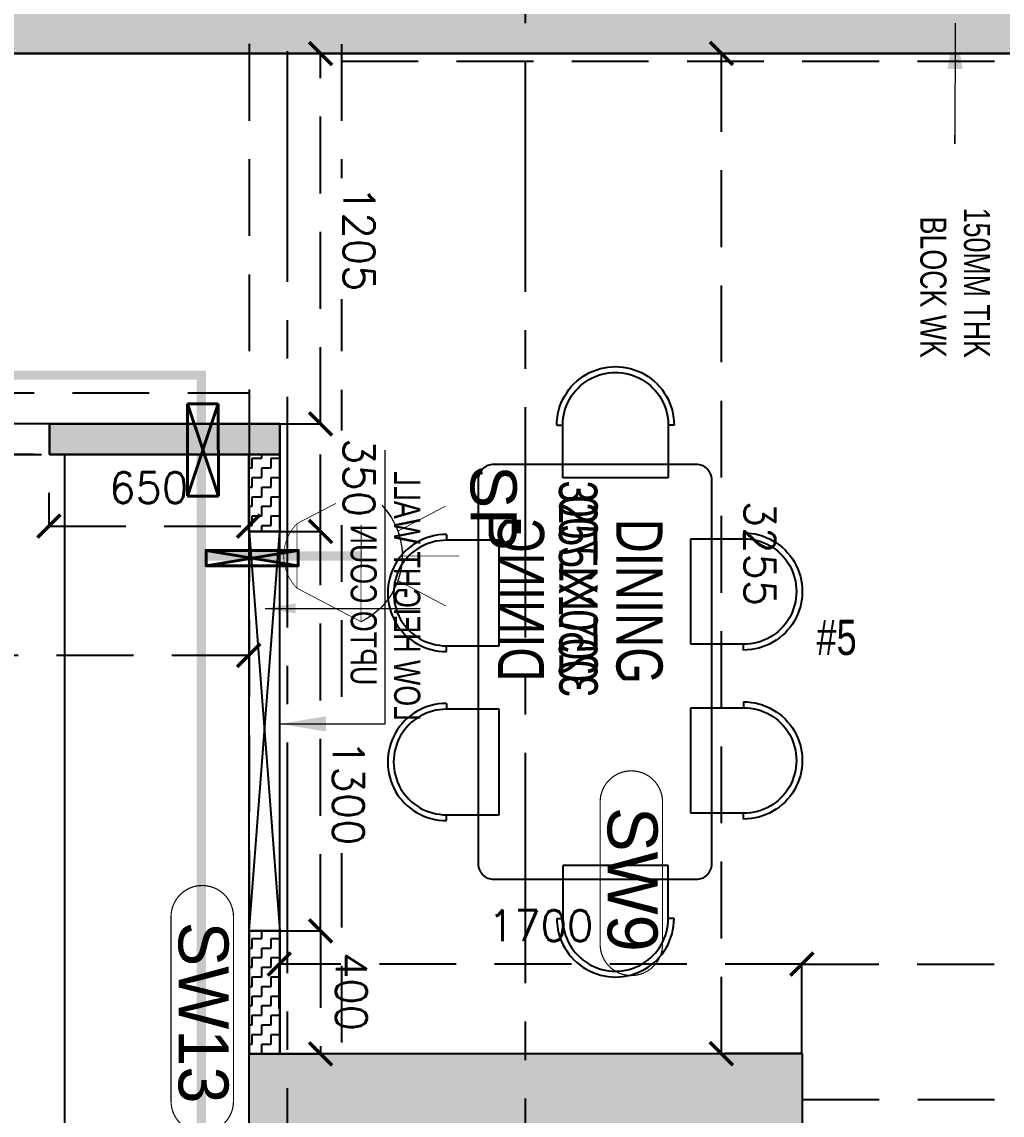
# Model space of a CAD drawing. Header units: millimetres. Extents: x -414464 to 1686, y -90036 to 108605.
# Drawn here: x -102030 to -98841, y -69575 to -66017 of the extents above; entities that cross this region are included whole.
import ezdxf

# ---------------------------------------------------------------- set-up
doc = ezdxf.new("R2010")
doc.units = ezdxf.units.MM
doc.header["$LTSCALE"] = 1000
doc.header["$MEASUREMENT"] = 0
for name, pattern in [('$1$AUDIT_D_120904163729-0', [0]), ('$36$HIDDEN', [0.375, 0.25, -0.125]), ('2BHK-A - BACK$1$AUDIT_D_120904163729-0', [0]), ('2BHK-A - BACK$1$HIDDEN', [0.375, 0.25, -0.125]), ('AUDIT_D_120904163729-0', [0]), ('T8(T9 IS SIMILAR) - DIMENSION & TEXTING$1$( Hidden )', [0.375, 0.25, -0.125]), ('T8(T9 IS SIMILAR) - DIMENSION & TEXTING$1$3BHK-D$0$HIDDEN', [0.375, 0.25, -0.125]), ('T8(T9 IS SIMILAR) - DIMENSION & TEXTING$1$AUDIT_D_120904163729-0', [0]), ('T8(T9 IS SIMILAR) - DIMENSION & TEXTING$1$CENTER2', [1.125, 0.75, -0.125, 0.125, -0.125]), ('T8(T9 IS SIMILAR) - DIMENSION & TEXTING$1$HIDDEN', [0.375, 0.25, -0.125]), ('T8(T9 IS SIMILAR)$1$$0$HIDDEN', [0.375, 0.25, -0.125]), ('T8_REFUGE COLUMNS$1$CENTER2', [1.125, 0.75, -0.125, 0.125, -0.125])]:
    doc.linetypes.add(name, pattern=pattern)
doc.layers.get('0').update_dxf_attribs({"linetype": 'AUDIT_D_120904163729-0'})
for name, color, linetype in [('$0$A-HATCH -160', 251, '$1$AUDIT_D_120904163729-0'), ('$21$A-DIMENSIONS', 2, '$36$HIDDEN'), ('2BHK-A - BACK$1$2BHK-A - FRONT$0$a-furniture', 8, 'Continuous'), ('2BHK-A - BACK$1$A-HATCH -160', 251, '2BHK-A - BACK$1$AUDIT_D_120904163729-0'), ('2BHK-A - BACK$1$a-KIT FIX', 251, 'Continuous'), ('2BHK-A - BACK$1$A-LINTEL', 5, '2BHK-A - BACK$1$HIDDEN'), ('2BHK-A - BACK$1$CUT-OUT', 49, 'Continuous'), ('a-rcc', 3, 'Continuous'), ('T8(T9 IS SIMILAR) - DIMENSION & TEXTING$1$A-DIMENSIONS', 2, 'T8(T9 IS SIMILAR) - DIMENSION & TEXTING$1$HIDDEN'), ('T8(T9 IS SIMILAR) - DIMENSION & TEXTING$1$A-FIRE FIGHTING', 7, 'T8(T9 IS SIMILAR) - DIMENSION & TEXTING$1$AUDIT_D_120904163729-0'), ('T8(T9 IS SIMILAR)$1$$6$a-beam 2', 50, 'Continuous'), ('T8(T9 IS SIMILAR)$1$S-BEAM', 20, 'T8(T9 IS SIMILAR)$1$$0$HIDDEN'), ('T8_REFUGE COLUMNS$1$A-CENTERLINE', 193, 'T8_REFUGE COLUMNS$1$CENTER2'), ('T8_REFUGE COLUMNS$1$A-RCC COLS', 3, 'Continuous'), ('T8_TYPICAL COLUMNS$1$A-RCC COLS', 3, 'Continuous')]:
    doc.layers.add(name, color=color, linetype=linetype)
for name, color, linetype, lineweight in [('2BHK-A - BACK$1$a-Text', 4, 'Continuous', 0), ('2BHK-A - BACK$1$a-TEXT -R SIZE', 4, 'Continuous', 0), ('2BHK-A - BACK$1$A-WALL- 160', 6, 'Continuous', 30), ('2BHK-A - BACK$1$R0-18-10-2014-T1-1st Podium Floor Plan$0$Text', 2, 'Continuous', 0), ('T8(T9 IS SIMILAR) - DIMENSION & TEXTING$1$a-Text', 4, 'Continuous', 0), ('T8(T9 IS SIMILAR) - DIMENSION & TEXTING$1$a-TEXT -R SIZE', 4, 'Continuous', 0), ('T8(T9 IS SIMILAR) - DIMENSION & TEXTING$1$R0-18-10-2014-T1-1st Podium Floor Plan$0$Text', 2, 'Continuous', 0), ('T8(T9 IS SIMILAR) - DIMENSION & TEXTING$1$U-IPD-WS-FIRE', 1, 'Continuous', 40), ('T8(T9 IS SIMILAR) - DIMENSION & TEXTING$1$U-IPD-WS-SP', 1, 'Continuous', 5), ('T8(T9 IS SIMILAR) - DIMENSION & TEXTING$1$U-IPD-WS-TEXT', 7, 'Continuous', 0), ('T8(T9 IS SIMILAR)$1$D&W', 8, 'Continuous', 25), ('T8_REFUGE COLUMNS$1$A-COLUMN NO size reduce', 81, 'Continuous', 25)]:
    doc.layers.add(name, color=color, linetype=linetype, lineweight=lineweight)
for name, color, linetype, lineweight, true_color in [('T8(T9 IS SIMILAR) - DIMENSION & TEXTING$1$U-IPD-SP-SLEV-100', 7, 'T8(T9 IS SIMILAR) - DIMENSION & TEXTING$1$CENTER2', 40, 0xdc3709), ('T8(T9 IS SIMILAR) - DIMENSION & TEXTING$1$U-IPD-SP-SLEV-50', 7, 'T8(T9 IS SIMILAR) - DIMENSION & TEXTING$1$3BHK-D$0$HIDDEN', 40, 0x2f0dd9), ('T8_REFUGE COLUMNS$1$COL-HATCH', 7, 'Continuous', 25, 0xa3a3a3)]:
    doc.layers.add(name, color=color, linetype=linetype, lineweight=lineweight, true_color=true_color)
doc.styles.add('2BHK-A - BACK$1$ARIAL ARROW', font='swisscl.ttf')
doc.styles.add('2BHK-A - BACK$1$Tahoma', font='tahoma.ttf')
doc.styles.add('T8(T9 IS SIMILAR) - DIMENSION & TEXTING$1$arial', font='sanss___.ttf')
doc.styles.add('T8(T9 IS SIMILAR) - DIMENSION & TEXTING$1$ARIAL ARROW', font='swisscl.ttf')
doc.styles.add('T8(T9 IS SIMILAR) - DIMENSION & TEXTING$1$Romans 1', font='romans.shx', dxfattribs={"height": 100})
doc.styles.add('T8(T9 IS SIMILAR) - DIMENSION & TEXTING$1$Tahoma', font='tahoma.ttf')
doc.styles.add('T8_REFUGE COLUMNS$1$STANDARD', font='GOTHIC.TTF')
doc.dimstyles.new('2BHK-A - BACK$1$SAMATA STD', dxfattribs={"dimtxt": 100, "dimasz": 50, "dimexe": 50, "dimexo": 50, "dimgap": 10, "dimtad": 0, "dimdec": 0, "dimrnd": 5, "dimzin": 0, "dimdsep": 46, "dimtxsty": '2BHK-A - BACK$1$Tahoma', "dimblk": '2BHK-A - BACK$1$_Origin2', "dimcen": -50, "dimdle": 50, "dimclrd": 7, "dimclre": 7, "dimclrt": 7, "dimadec": 0, "dimazin": 0, "dimtfac": 1, "dimtdec": 0, "dimtmove": 1, "dimatfit": 3, "dimfxl": 150, "dimtfill": 1, "dimtolj": 1, "dimtzin": 0, "dimlwd": -1, "dimlwe": -1, "dimarcsym": 0})
doc.dimstyles.new('T8(T9 IS SIMILAR) - DIMENSION & TEXTING$1$ALPINE S', dxfattribs={"dimscale": 0, "dimtxt": 100, "dimasz": 75, "dimexe": 0, "dimexo": 0, "dimgap": 75, "dimtad": 1, "dimdec": 0, "dimzin": 0, "dimdsep": 46, "dimtxsty": 'T8(T9 IS SIMILAR) - DIMENSION & TEXTING$1$Romans 1', "dimblk": 'T8(T9 IS SIMILAR) - DIMENSION & TEXTING$1$_ArchTick', "dimcen": 0.09, "dimclrd": 256, "dimclre": 256, "dimclrt": 7, "dimadec": 0, "dimazin": 0, "dimtfac": 1, "dimtdec": 0, "dimtofl": 0, "dimtmove": 1, "dimatfit": 0, "dimldrblk": 'T8(T9 IS SIMILAR) - DIMENSION & TEXTING$1$_Open90', "dimfxl": 1, "dimtolj": 1, "dimtzin": 0, "dimarcsym": 0})
doc.dimstyles.new('T8(T9 IS SIMILAR) - DIMENSION & TEXTING$1$SAMATA STD', dxfattribs={"dimtxt": 100, "dimasz": 50, "dimexe": 50, "dimexo": 50, "dimgap": 10, "dimtad": 0, "dimdec": 0, "dimrnd": 5, "dimzin": 0, "dimdsep": 46, "dimtxsty": 'T8(T9 IS SIMILAR) - DIMENSION & TEXTING$1$Tahoma', "dimblk": 'T8(T9 IS SIMILAR) - DIMENSION & TEXTING$1$_Origin2', "dimcen": -50, "dimdle": 50, "dimclrd": 7, "dimclre": 7, "dimclrt": 7, "dimadec": 0, "dimazin": 0, "dimtfac": 1, "dimtdec": 0, "dimtmove": 1, "dimatfit": 3, "dimfxl": 150, "dimtfill": 1, "dimtolj": 1, "dimtzin": 0, "dimlwd": -1, "dimlwe": -1, "dimarcsym": 0})
pattern_1 = [(9e-15, (7e-09, 0), (31.25, 31.25), [31.25, -31.25]), (90, (31.25, 0), (-31.25, 31.25), [31.25, -31.25])]

# ---------------------------------------------------------------- blocks, each defined once
blk = doc.blocks.new('T8_REFUGE COLUMNS')
at = {"layer": 'T8_REFUGE COLUMNS$1$COL-HATCH', "linetype": 'ByBlock'}
h = blk.add_hatch(color=256, dxfattribs=at)
h.dxf.hatch_style = 1
h.paths.add_polyline_path([(1209602.1, -5706299.9), (1209852.1, -5706299.9), (1209852.1, -5708099.9), (1209602.1, -5708099.9)])
at = {"layer": 'T8_REFUGE COLUMNS$1$A-CENTERLINE'}
for p, q in [((1217248.2, -5707199.9), (1182156.9, -5707199.9)), ((1217215, -5707974.9), (1182156.9, -5707974.9))]:
    blk.add_line(p, q, dxfattribs=at)
at = {"layer": 'T8_REFUGE COLUMNS$1$A-COLUMN NO size reduce', "linetype": 'ByBlock', "const_width": 3.9}
for points in [[(1208783.5, -5706957.6, -1), (1208783.5, -5706754.5), (1209246.6, -5706754.5, -1), (1209246.6, -5706957.6)], [(1209156.7, -5708353.6, -1), (1209156.7, -5708150.4), (1209756.9, -5708150.4, -1), (1209756.9, -5708353.6)]]:
    blk.add_lwpolyline(points, format="xyb", close=True, dxfattribs=at)
at = {"layer": 'T8_REFUGE COLUMNS$1$A-RCC COLS', "linetype": 'ByBlock'}
blk.add_lwpolyline([(1209602.1, -5706299.9), (1209852.1, -5706299.9), (1209852.1, -5708099.9), (1209602.1, -5708099.9)], close=True, dxfattribs=at)
at = {"layer": 'T8_REFUGE COLUMNS$1$A-COLUMN NO size reduce', "linetype": 'ByBlock', "char_height": 162.5, "attachment_point": 1, "style": 'T8_REFUGE COLUMNS$1$STANDARD'}
for s, insert in [('SW9', (1208799.8, -5706770.7)), ('SW13', (1209172.9, -5708166.6))]:
    blk.add_mtext_dynamic_manual_height_columns(s, width=444.685, gutter_width=500, heights=[0], dxfattribs=dict(at, insert=insert))
blk = doc.blocks.new('T8_TYPICAL COLUMNS')
at = {"layer": 'T8_TYPICAL COLUMNS$1$A-RCC COLS', "linetype": 'ByBlock'}
blk.add_blockref('T8_REFUGE COLUMNS', (0, 0), dxfattribs=at)
blk = doc.blocks.new('2BHK-A - BACK$1$_Origin2')
at = {"color": 0, "linetype": 'ByBlock', "lineweight": -2}
blk.add_line((-0.5, 0), (-1, 0), dxfattribs=at)
for radius in [0.5, 0.25]:
    blk.add_circle((0, 0), radius, dxfattribs=at)
blk = doc.blocks.new('2BHK-A - BACK$1$2BHK-A - FRONT$0$A$C50024E40')
at = {"color": 0, "linetype": 'ByBlock'}
for p, q in [((0, 0), (0, -225)), ((450, 0), (0, 0)), ((450, -225), (450, 0)), ((-25, -225), (0, -225)), ((475, -225), (450, -225))]:
    blk.add_line(p, q, dxfattribs=at)
for major_axis in [(-176.8, 176.8), (-159.1, 159.1)]:
    blk.add_ellipse((225, -225), major_axis=major_axis, ratio=1, start_param=0.785398, end_param=3.926991, dxfattribs=at)
blk = doc.blocks.new('T8(T9 IS SIMILAR) - DIMENSION & TEXTING$1$_ArchTick')
at = {"color": 0, "linetype": 'ByBlock', "const_width": 0.15}
blk.add_lwpolyline([(-0.5, -0.5), (0.5, 0.5)], dxfattribs=at)
blk = doc.blocks.new('*D1522')
at = {"layer": 'T8(T9 IS SIMILAR) - DIMENSION & TEXTING$1$A-DIMENSIONS', "linetype": 'T8(T9 IS SIMILAR) - DIMENSION & TEXTING$1$HIDDEN', "lineweight": -2, "transparency": 16777216}
for p, q in [((1207777.6, -5708101.3), (1207885.3, -5708101.3)), ((1207777.6, -5708751), (1207885.3, -5708751))]:
    blk.add_line(p, q, dxfattribs=at)
at = {"layer": 'T8(T9 IS SIMILAR) - DIMENSION & TEXTING$1$A-DIMENSIONS', "lineweight": -2, "transparency": 16777216}
blk.add_line((1207885.3, -5708751), (1207885.3, -5708101.3), dxfattribs=at)
at = {"layer": 'T8(T9 IS SIMILAR) - DIMENSION & TEXTING$1$A-DIMENSIONS', "linetype": 'ByBlock', "lineweight": -2, "transparency": 16777216, "xscale": 75, "yscale": 75, "zscale": 75}
for p, rotation in [((1207885.3, -5708101.3), 90), ((1207885.3, -5708751), 270)]:
    blk.add_blockref('T8(T9 IS SIMILAR) - DIMENSION & TEXTING$1$_ArchTick', p, dxfattribs=dict(at, rotation=rotation))
at = {"layer": 'T8(T9 IS SIMILAR) - DIMENSION & TEXTING$1$A-DIMENSIONS', "color": 7, "linetype": 'ByBlock', "transparency": 16777216, "insert": (1207760.3, -5708426.1), "char_height": 100, "attachment_point": 5, "rotation": 90, "style": 'T8(T9 IS SIMILAR) - DIMENSION & TEXTING$1$Romans 1'}
blk.add_mtext('\\A1;650', dxfattribs=at)
blk = doc.blocks.new('T8(T9 IS SIMILAR) - DIMENSION & TEXTING$1$_Open90')
at = {"color": 0, "linetype": 'ByBlock', "lineweight": -2}
for p, q in [((-0.5, 0.5), (0, 0)), ((0, 0), (-1, 0)), ((0, 0), (-0.5, -0.5))]:
    blk.add_line(p, q, dxfattribs=at)
blk = doc.blocks.new('*D1525')
at = {"layer": 'T8(T9 IS SIMILAR) - DIMENSION & TEXTING$1$A-DIMENSIONS', "linetype": 'T8(T9 IS SIMILAR) - DIMENSION & TEXTING$1$HIDDEN', "lineweight": -2, "transparency": 16777216}
for p, q in [((1208241.2, -5708100.9), (1208306.1, -5708100.9)), ((1208241.2, -5710550.9), (1208306.1, -5710550.9))]:
    blk.add_line(p, q, dxfattribs=at)
at = {"layer": 'T8(T9 IS SIMILAR) - DIMENSION & TEXTING$1$A-DIMENSIONS', "lineweight": -2, "transparency": 16777216}
blk.add_line((1208306.1, -5708100.9), (1208306.1, -5710550.9), dxfattribs=at)
at = {"layer": 'T8(T9 IS SIMILAR) - DIMENSION & TEXTING$1$A-DIMENSIONS', "linetype": 'ByBlock', "lineweight": -2, "transparency": 16777216, "xscale": 75, "yscale": 75, "zscale": 75}
for p, rotation in [((1208306.1, -5708100.9), 90), ((1208306.1, -5710550.9), 270)]:
    blk.add_blockref('T8(T9 IS SIMILAR) - DIMENSION & TEXTING$1$_ArchTick', p, dxfattribs=dict(at, rotation=rotation))
at = {"layer": 'T8(T9 IS SIMILAR) - DIMENSION & TEXTING$1$A-DIMENSIONS', "color": 7, "linetype": 'ByBlock', "transparency": 16777216, "insert": (1208181.1, -5709325.9), "char_height": 100, "attachment_point": 5, "rotation": 90, "style": 'T8(T9 IS SIMILAR) - DIMENSION & TEXTING$1$Romans 1'}
blk.add_mtext('\\A1;2450', dxfattribs=at)
blk = doc.blocks.new('*D1498')
at = {"layer": 'T8(T9 IS SIMILAR) - DIMENSION & TEXTING$1$A-DIMENSIONS', "linetype": 'T8(T9 IS SIMILAR) - DIMENSION & TEXTING$1$HIDDEN', "lineweight": -2, "transparency": 16777216}
for p, q in [((1209504.8, -5702325.8), (1209310.8, -5702325.8)), ((1209602.3, -5706300.9), (1209310.8, -5706300.9))]:
    blk.add_line(p, q, dxfattribs=at)
at = {"layer": 'T8(T9 IS SIMILAR) - DIMENSION & TEXTING$1$A-DIMENSIONS', "lineweight": -2, "transparency": 16777216}
blk.add_line((1209310.8, -5706300.9), (1209310.8, -5702325.8), dxfattribs=at)
at = {"layer": 'T8(T9 IS SIMILAR) - DIMENSION & TEXTING$1$A-DIMENSIONS', "linetype": 'ByBlock', "lineweight": -2, "transparency": 16777216, "xscale": 75, "yscale": 75, "zscale": 75}
for p, rotation in [((1209310.8, -5702325.8), 90), ((1209310.8, -5706300.9), 270)]:
    blk.add_blockref('T8(T9 IS SIMILAR) - DIMENSION & TEXTING$1$_ArchTick', p, dxfattribs=dict(at, rotation=rotation))
at = {"layer": 'T8(T9 IS SIMILAR) - DIMENSION & TEXTING$1$A-DIMENSIONS', "color": 7, "linetype": 'ByBlock', "transparency": 16777216, "insert": (1209185.8, -5704313.4), "char_height": 100, "attachment_point": 5, "rotation": 90, "style": 'T8(T9 IS SIMILAR) - DIMENSION & TEXTING$1$Romans 1'}
blk.add_mtext('\\A1;3975', dxfattribs=at)
blk = doc.blocks.new('*D1499')
at = {"layer": 'T8(T9 IS SIMILAR) - DIMENSION & TEXTING$1$A-DIMENSIONS', "linetype": 'T8(T9 IS SIMILAR) - DIMENSION & TEXTING$1$HIDDEN', "lineweight": -2, "transparency": 16777216}
for p, q in [((1209456.5, -5706300.9), (1209310.8, -5706300.9)), ((1209456.5, -5708001.3), (1209310.8, -5708001.3))]:
    blk.add_line(p, q, dxfattribs=at)
at = {"layer": 'T8(T9 IS SIMILAR) - DIMENSION & TEXTING$1$A-DIMENSIONS', "lineweight": -2, "transparency": 16777216}
blk.add_line((1209310.8, -5706300.9), (1209310.8, -5708001.3), dxfattribs=at)
at = {"layer": 'T8(T9 IS SIMILAR) - DIMENSION & TEXTING$1$A-DIMENSIONS', "linetype": 'ByBlock', "lineweight": -2, "transparency": 16777216, "xscale": 75, "yscale": 75, "zscale": 75}
for p, rotation in [((1209310.8, -5706300.9), 90), ((1209310.8, -5708001.3), 270)]:
    blk.add_blockref('T8(T9 IS SIMILAR) - DIMENSION & TEXTING$1$_ArchTick', p, dxfattribs=dict(at, rotation=rotation))
at = {"layer": 'T8(T9 IS SIMILAR) - DIMENSION & TEXTING$1$A-DIMENSIONS', "color": 7, "linetype": 'ByBlock', "transparency": 16777216, "insert": (1209185.8, -5707151.1), "char_height": 100, "attachment_point": 5, "rotation": 90, "style": 'T8(T9 IS SIMILAR) - DIMENSION & TEXTING$1$Romans 1'}
blk.add_mtext('\\A1;1700', dxfattribs=at)
blk = doc.blocks.new('*D1500')
at = {"layer": 'T8(T9 IS SIMILAR) - DIMENSION & TEXTING$1$A-DIMENSIONS', "linetype": 'T8(T9 IS SIMILAR) - DIMENSION & TEXTING$1$HIDDEN', "lineweight": -2, "transparency": 16777216}
for p, q in [((1206347.3, -5706300.9), (1206347.3, -5706563.1)), ((1209602.3, -5706300.9), (1209602.3, -5706563.1))]:
    blk.add_line(p, q, dxfattribs=at)
at = {"layer": 'T8(T9 IS SIMILAR) - DIMENSION & TEXTING$1$A-DIMENSIONS', "lineweight": -2, "transparency": 16777216}
blk.add_line((1209602.3, -5706563.1), (1206347.3, -5706563.1), dxfattribs=at)
at = {"layer": 'T8(T9 IS SIMILAR) - DIMENSION & TEXTING$1$A-DIMENSIONS', "linetype": 'ByBlock', "lineweight": -2, "transparency": 16777216, "xscale": 75, "yscale": 75, "zscale": 75, "rotation": 180}
blk.add_blockref('T8(T9 IS SIMILAR) - DIMENSION & TEXTING$1$_ArchTick', (1206347.3, -5706563.1), dxfattribs=at)
at = {"layer": 'T8(T9 IS SIMILAR) - DIMENSION & TEXTING$1$A-DIMENSIONS', "linetype": 'ByBlock', "lineweight": -2, "transparency": 16777216, "xscale": 75, "yscale": 75, "zscale": 75}
blk.add_blockref('T8(T9 IS SIMILAR) - DIMENSION & TEXTING$1$_ArchTick', (1209602.3, -5706563.1), dxfattribs=at)
at = {"layer": 'T8(T9 IS SIMILAR) - DIMENSION & TEXTING$1$A-DIMENSIONS', "color": 7, "linetype": 'ByBlock', "transparency": 16777216, "insert": (1207974.8, -5706438.1), "char_height": 100, "attachment_point": 5, "style": 'T8(T9 IS SIMILAR) - DIMENSION & TEXTING$1$Romans 1'}
blk.add_mtext('\\A1;3255', dxfattribs=at)
blk = doc.blocks.new('T8(T9 IS SIMILAR) - DIMENSION & TEXTING$1$SIDE SPRINKLER')
at = {"layer": 'T8(T9 IS SIMILAR) - DIMENSION & TEXTING$1$U-IPD-WS-SP', "const_width": 3, "elevation": 0}
for points in [[(-6847.2, -87791.6), (-7102.7, -87925.5)], [(-6700.4, -87955.9), (-6510.2, -87854.9)], [(-6683.5, -88053.8), (-6456.1, -88053.8)], [(-6847.2, -88315.9), (-7102.7, -88183.1)], [(-6700.2, -88152.7), (-6509.9, -88253.3)]]:
    blk.add_lwpolyline(points, dxfattribs=at)
for points in [[(-6847.2, -87791.6, 0.000405), (-6846.7, -88316.2, 0.623274), (-6846.7, -87792.3, 0.617961)], [(-7102.7, -87925.2, 0.001274), (-7102.7, -88183.1, -0.409371), (-7102.7, -87925.2, -0.617961)]]:
    blk.add_lwpolyline(points, format="xyb", dxfattribs=at)
at = {"layer": 'T8(T9 IS SIMILAR) - DIMENSION & TEXTING$1$U-IPD-WS-SP'}
for centre, start, end in [((-6975.2, -88053.8), 296.0387, 63.9613), ((-6975.2, -88053.8), 0, 63.9613), ((-6975.2, -88054.2), 296.1316, 0.0929)]:
    blk.add_arc(centre, 291.8, start, end, dxfattribs=at)
blk = doc.blocks.new('T8(T9 IS SIMILAR) - DIMENSION & TEXTING$1$A$C7A147FD6')
at = {"layer": 'T8(T9 IS SIMILAR) - DIMENSION & TEXTING$1$U-IPD-SP-SLEV-100', "ltscale": 0.5, "elevation": -1.3}
blk.add_lwpolyline([(35.3, 7074.2), (335.3, 7074.3), (335.3, 7174.3), (35.3, 7174.2), (35.3, 7074.2), (335.3, 7174.3), (335.3, 7074.3), (35.3, 7174.2)], dxfattribs=at)
at = {"layer": 'T8(T9 IS SIMILAR) - DIMENSION & TEXTING$1$U-IPD-SP-SLEV-50', "linetype": 'ByBlock', "elevation": -0.2}
blk.add_lwpolyline([(512.4, 7434.2), (512.4, 7134.2), (562.4, 7134.2), (562.4, 7434.2), (512.4, 7434.2), (562.4, 7134.2), (562.4, 7434.2), (512.4, 7134.2)], dxfattribs=at)
at = {"layer": 'T8(T9 IS SIMILAR) - DIMENSION & TEXTING$1$U-IPD-WS-FIRE', "color": 9, "linetype": 'T8(T9 IS SIMILAR) - DIMENSION & TEXTING$1$( Hidden )', "ltscale": 2, "true_color": 0xafd9aa, "const_width": 30}
for points, elevation in [([(5416.1, 12094.5), (5678.3, 12094.5), (5678.2, 10254.7), (4030.8, 10254.8), (3869.2, 10254.8), (3869.1, 8762.1), (3869.1, 7119), (-58.2, 7119.2), (-58.4, 4440), (-2302, 4440)], -1.3), ([(530.4, 7638.9), (530.4, 7119.1)], -0.1)]:
    blk.add_lwpolyline(points, dxfattribs=dict(at, elevation=elevation))
at = {"layer": 'T8(T9 IS SIMILAR) - DIMENSION & TEXTING$1$U-IPD-WS-FIRE', "xscale": -0.8162240268536692, "yscale": 0.8162240268536692, "zscale": 0.8162240268536692, "rotation": 269.9973893578731}
blk.add_blockref('T8(T9 IS SIMILAR) - DIMENSION & TEXTING$1$SIDE SPRINKLER', (72402.4, 13224.3, -0.1), dxfattribs=at)
at = {"layer": 'T8(T9 IS SIMILAR) - DIMENSION & TEXTING$1$U-IPD-WS-TEXT', "insert": (514.5, 8144.9, -1.3), "char_height": 150, "attachment_point": 3, "rotation": 359.9975, "style": 'T8(T9 IS SIMILAR) - DIMENSION & TEXTING$1$arial'}
blk.add_mtext_dynamic_manual_height_columns('SP', width=0.382, gutter_width=0.75, heights=[0], dxfattribs=at)
blk = doc.blocks.new('T8(T9 IS SIMILAR) - DIMENSION & TEXTING$1$_Origin2')
at = {"color": 0, "linetype": 'ByBlock', "lineweight": -2}
blk.add_line((-0.5, 0), (-1, 0), dxfattribs=at)
for radius in [0.5, 0.25]:
    blk.add_circle((0, 0), radius, dxfattribs=at)
blk = doc.blocks.new('*D1345')
at = {"layer": 'T8(T9 IS SIMILAR) - DIMENSION & TEXTING$1$A-DIMENSIONS', "linetype": 'T8(T9 IS SIMILAR) - DIMENSION & TEXTING$1$HIDDEN', "lineweight": -2, "transparency": 16777216}
for p, q in [((1209202.9, -5707999.9), (1209202.9, -5707867.1)), ((1209602.9, -5707999.9), (1209602.9, -5707867.1))]:
    blk.add_line(p, q, dxfattribs=at)
at = {"layer": 'T8(T9 IS SIMILAR) - DIMENSION & TEXTING$1$A-DIMENSIONS', "lineweight": -2, "transparency": 16777216}
blk.add_line((1209202.9, -5707867.1), (1209602.9, -5707867.1), dxfattribs=at)
at = {"layer": 'T8(T9 IS SIMILAR) - DIMENSION & TEXTING$1$A-DIMENSIONS', "linetype": 'ByBlock', "lineweight": -2, "transparency": 16777216, "xscale": 75, "yscale": 75, "zscale": 75, "rotation": 180}
blk.add_blockref('T8(T9 IS SIMILAR) - DIMENSION & TEXTING$1$_ArchTick', (1209202.9, -5707867.1), dxfattribs=at)
at = {"layer": 'T8(T9 IS SIMILAR) - DIMENSION & TEXTING$1$A-DIMENSIONS', "linetype": 'ByBlock', "lineweight": -2, "transparency": 16777216, "xscale": 75, "yscale": 75, "zscale": 75}
blk.add_blockref('T8(T9 IS SIMILAR) - DIMENSION & TEXTING$1$_ArchTick', (1209602.9, -5707867.1), dxfattribs=at)
at = {"layer": 'T8(T9 IS SIMILAR) - DIMENSION & TEXTING$1$A-DIMENSIONS', "color": 7, "linetype": 'ByBlock', "transparency": 16777216, "insert": (1209400.1, -5707767), "char_height": 100, "attachment_point": 5, "style": 'T8(T9 IS SIMILAR) - DIMENSION & TEXTING$1$Romans 1'}
blk.add_mtext('\\A1;400', dxfattribs=at)
blk = doc.blocks.new('*D1346')
at = {"layer": 'T8(T9 IS SIMILAR) - DIMENSION & TEXTING$1$A-DIMENSIONS', "linetype": 'T8(T9 IS SIMILAR) - DIMENSION & TEXTING$1$HIDDEN', "lineweight": -2, "transparency": 16777216}
for p, q in [((1207902.9, -5708000.1), (1207902.9, -5707867.1)), ((1209202.9, -5708000.1), (1209202.9, -5707867.1))]:
    blk.add_line(p, q, dxfattribs=at)
at = {"layer": 'T8(T9 IS SIMILAR) - DIMENSION & TEXTING$1$A-DIMENSIONS', "lineweight": -2, "transparency": 16777216}
blk.add_line((1209202.9, -5707867.1), (1207902.9, -5707867.1), dxfattribs=at)
at = {"layer": 'T8(T9 IS SIMILAR) - DIMENSION & TEXTING$1$A-DIMENSIONS', "linetype": 'ByBlock', "lineweight": -2, "transparency": 16777216, "xscale": 75, "yscale": 75, "zscale": 75, "rotation": 180}
blk.add_blockref('T8(T9 IS SIMILAR) - DIMENSION & TEXTING$1$_ArchTick', (1207902.9, -5707867.1), dxfattribs=at)
at = {"layer": 'T8(T9 IS SIMILAR) - DIMENSION & TEXTING$1$A-DIMENSIONS', "linetype": 'ByBlock', "lineweight": -2, "transparency": 16777216, "xscale": 75, "yscale": 75, "zscale": 75}
blk.add_blockref('T8(T9 IS SIMILAR) - DIMENSION & TEXTING$1$_ArchTick', (1209202.9, -5707867.1), dxfattribs=at)
at = {"layer": 'T8(T9 IS SIMILAR) - DIMENSION & TEXTING$1$A-DIMENSIONS', "color": 7, "linetype": 'ByBlock', "transparency": 16777216, "insert": (1208753.2, -5707776.7), "char_height": 100, "attachment_point": 5, "style": 'T8(T9 IS SIMILAR) - DIMENSION & TEXTING$1$Romans 1', "bg_fill": 3, "box_fill_scale": 1.25, "bg_fill_color": 256, "bg_fill_true_color": 13158600, "bg_fill_transparency": 0}
blk.add_mtext('\\A1;1300', dxfattribs=at)
blk = doc.blocks.new('*D1347')
at = {"layer": 'T8(T9 IS SIMILAR) - DIMENSION & TEXTING$1$A-DIMENSIONS', "linetype": 'T8(T9 IS SIMILAR) - DIMENSION & TEXTING$1$HIDDEN', "lineweight": -2, "transparency": 16777216}
for p, q in [((1207552.9, -5707999.9), (1207552.9, -5707867.1)), ((1207902.9, -5707999.9), (1207902.9, -5707867.1))]:
    blk.add_line(p, q, dxfattribs=at)
at = {"layer": 'T8(T9 IS SIMILAR) - DIMENSION & TEXTING$1$A-DIMENSIONS', "lineweight": -2, "transparency": 16777216}
blk.add_line((1207902.9, -5707867.1), (1207552.9, -5707867.1), dxfattribs=at)
at = {"layer": 'T8(T9 IS SIMILAR) - DIMENSION & TEXTING$1$A-DIMENSIONS', "color": 7, "linetype": 'ByBlock', "transparency": 16777216, "insert": (1207727.9, -5707742.1), "char_height": 100, "attachment_point": 5, "style": 'T8(T9 IS SIMILAR) - DIMENSION & TEXTING$1$Romans 1', "bg_fill": 3, "box_fill_scale": 1.25, "bg_fill_color": 256, "bg_fill_true_color": 13158600, "bg_fill_transparency": 0}
blk.add_mtext('\\A1;350', dxfattribs=at)
at = {"layer": 'T8(T9 IS SIMILAR) - DIMENSION & TEXTING$1$A-DIMENSIONS', "linetype": 'ByBlock', "lineweight": -2, "transparency": 16777216, "xscale": 75, "yscale": 75, "zscale": 75, "rotation": 180}
blk.add_blockref('T8(T9 IS SIMILAR) - DIMENSION & TEXTING$1$_ArchTick', (1207552.9, -5707867.1), dxfattribs=at)
at = {"layer": 'T8(T9 IS SIMILAR) - DIMENSION & TEXTING$1$A-DIMENSIONS', "linetype": 'ByBlock', "lineweight": -2, "transparency": 16777216, "xscale": 75, "yscale": 75, "zscale": 75}
blk.add_blockref('T8(T9 IS SIMILAR) - DIMENSION & TEXTING$1$_ArchTick', (1207902.9, -5707867.1), dxfattribs=at)
blk = doc.blocks.new('*D1348')
at = {"layer": 'T8(T9 IS SIMILAR) - DIMENSION & TEXTING$1$A-DIMENSIONS', "linetype": 'T8(T9 IS SIMILAR) - DIMENSION & TEXTING$1$HIDDEN', "lineweight": -2, "transparency": 16777216}
for p, q in [((1206347.5, -5707999.9), (1206347.5, -5707867.1)), ((1207552.9, -5707999.9), (1207552.9, -5707867.1))]:
    blk.add_line(p, q, dxfattribs=at)
at = {"layer": 'T8(T9 IS SIMILAR) - DIMENSION & TEXTING$1$A-DIMENSIONS', "lineweight": -2, "transparency": 16777216}
blk.add_line((1207552.9, -5707867.1), (1206347.5, -5707867.1), dxfattribs=at)
at = {"layer": 'T8(T9 IS SIMILAR) - DIMENSION & TEXTING$1$A-DIMENSIONS', "linetype": 'ByBlock', "lineweight": -2, "transparency": 16777216, "xscale": 75, "yscale": 75, "zscale": 75, "rotation": 180}
blk.add_blockref('T8(T9 IS SIMILAR) - DIMENSION & TEXTING$1$_ArchTick', (1206347.5, -5707867.1), dxfattribs=at)
at = {"layer": 'T8(T9 IS SIMILAR) - DIMENSION & TEXTING$1$A-DIMENSIONS', "linetype": 'ByBlock', "lineweight": -2, "transparency": 16777216, "xscale": 75, "yscale": 75, "zscale": 75}
blk.add_blockref('T8(T9 IS SIMILAR) - DIMENSION & TEXTING$1$_ArchTick', (1207552.9, -5707867.1), dxfattribs=at)
at = {"layer": 'T8(T9 IS SIMILAR) - DIMENSION & TEXTING$1$A-DIMENSIONS', "color": 7, "linetype": 'ByBlock', "transparency": 16777216, "insert": (1206950.2, -5707742.1), "char_height": 100, "attachment_point": 5, "style": 'T8(T9 IS SIMILAR) - DIMENSION & TEXTING$1$Romans 1', "bg_fill": 3, "box_fill_scale": 1.25, "bg_fill_color": 256, "bg_fill_true_color": 13158600, "bg_fill_transparency": 0}
blk.add_mtext('\\A1;1205', dxfattribs=at)
blk = doc.blocks.new('2BHK-A - BACK')
at = {"layer": '2BHK-A - BACK$1$A-HATCH -160', "linetype": 'ByBlock'}
h = blk.add_hatch(dxfattribs=at)
h.set_pattern_fill('ZIGZAG', color=256, scale=250)
h.set_pattern_definition([(9e-15, (-0.22, 0.45), (31.25, 31.25), [31.25, -31.25]), (90, (31.03, 0.45), (-31.25, 31.25), [31.25, -31.25])])
h.paths.add_polyline_path([(1196642.1, -5706299.9), (1198342.2, -5706299.9), (1198342.2, -5706399.9), (1196642.1, -5706399.9)])
h.paths.add_polyline_path([(1199382.6, -5705299.9), (1199382.6, -5705199.9), (1201592.2, -5705199.9), (1201592.2, -5705299.9), (1200442.1, -5705299.9), (1200442.1, -5705399.9), (1200342.1, -5705399.9), (1200342.1, -5705299.9)])
h.paths.add_polyline_path([(1200442.1, -5706399.9), (1201341.8, -5706399.9), (1201341.8, -5706299.9), (1200442.1, -5706299.9)])
h.paths.add_polyline_path([(1202091.8, -5706299.9), (1202691.8, -5706299.9), (1202691.8, -5706399.9), (1202091.8, -5706399.9)])
h.paths.add_polyline_path([(1204892.1, -5708749.5), (1204992.1, -5708749.5), (1204992.1, -5707999.9), (1204892.1, -5707999.9)])
h.paths.add_polyline_path([(1204892.1, -5709649.5), (1204992.1, -5709649.5), (1204992.1, -5710549.5), (1204892.1, -5710549.5)])
h.paths.add_polyline_path([(1200142, -5708600.5), (1200257, -5708600.5), (1200257.1, -5708700.5), (1200042, -5708700.5), (1200042, -5708099.9), (1200142, -5708099.9)])
h.paths.add_polyline_path([(1202792.1, -5701189.9), (1203427.1, -5701189.9), (1203427.1, -5701089.9), (1202792.1, -5701089.9)])
h = blk.add_hatch(dxfattribs=at)
h.set_pattern_fill('HEX', color=256, scale=150)
h.set_pattern_definition([(9e-15, (-0.22, 0.45), (0, 32.47595264), [18.75, -37.5]), (120, (-0.22, 0.45), (-28.125, -16.23797632), [18.75, -37.5]), (60, (18.53, 0.45), (-28.125, 16.23797632), [18.75, -37.5])])
h.paths.add_polyline_path([(1206347.1, -5702324.3), (1206197.1, -5702324.3), (1206197.1, -5710748.8), (1206347.1, -5710748.8)])
h = blk.add_hatch(dxfattribs=at)
h.set_pattern_fill('ZIGZAG', color=256, scale=250)
h.set_pattern_definition(pattern_1)
h.paths.add_polyline_path([(1203342.1, -5707999.9), (1202942.1, -5707999.9), (1202942.1, -5708099.9), (1203342.1, -5708099.9)])
h = blk.add_hatch(dxfattribs=at)
h.set_pattern_fill('ZIGZAG', color=256, scale=250)
h.set_pattern_definition(pattern_1)
h.paths.add_polyline_path([(1204892.1, -5707999.9), (1204642.1, -5708000), (1204642.1, -5708100), (1204892.1, -5708100)])
at = {"layer": '2BHK-A - BACK$1$2BHK-A - FRONT$0$a-furniture'}
blk.add_lwpolyline([(1204809.9, -5707354.3), (1203559.9, -5707354.3, -0.414214), (1203509.9, -5707304.3), (1203509.9, -5706644.3, -0.414214), (1203559.9, -5706594.3), (1204809.9, -5706594.3, -0.414214), (1204859.9, -5706644.3), (1204859.9, -5707304.3, -0.414214)], format="xyb", close=True, dxfattribs=at)
at = {"layer": '2BHK-A - BACK$1$a-KIT FIX', "color": 1}
blk.add_line((1201731.8, -5708699.5), (1204892.1, -5708699.5), dxfattribs=at)
at = {"layer": '2BHK-A - BACK$1$A-LINTEL', "linetype": 'ByBlock'}
for p, q in [((1203342.1, -5707999.9), (1204642.1, -5707999.9)), ((1203342.1, -5708099.9), (1204642.1, -5708099.9))]:
    blk.add_line(p, q, dxfattribs=at)
blk.add_lwpolyline([(1203342.1, -5708099.9), (1204642.1, -5707999.8), (1204642.1, -5708099.7), (1203342.1, -5707999.9)], close=True, dxfattribs=at)
at = {"layer": '2BHK-A - BACK$1$A-WALL- 160', "linetype": 'ByBlock'}
for p, q in [((1206197.1, -5702324.3), (1206197.1, -5710748.8)), ((1206347.1, -5702324.3), (1206347.1, -5710748.8)), ((1204892.1, -5707999.9), (1204992.1, -5707999.9)), ((1204892.1, -5708749.5), (1204892.1, -5707999.9)), ((1204992.1, -5708749.5), (1204992.1, -5707999.9)), ((1204892.1, -5708749.5), (1204992.1, -5708749.5))]:
    blk.add_line(p, q, dxfattribs=at)
blk.add_lwpolyline([(1206347.1, -5702324.3), (1206347.1, -5710748.8), (1206197.1, -5710748.8), (1206197.1, -5702324.3)], dxfattribs=at)
for points in [[(1203342.1, -5707999.9), (1202942.1, -5707999.9), (1202942.1, -5708099.9), (1203342.1, -5708099.9)], [(1204892.1, -5707999.9), (1204642.1, -5708000), (1204642.1, -5708100), (1204892.1, -5708100)]]:
    blk.add_lwpolyline(points, close=True, dxfattribs=at)
at = {"layer": '2BHK-A - BACK$1$CUT-OUT', "linetype": '2BHK-A - BACK$1$HIDDEN', "ltscale": 0.5}
blk.add_lwpolyline([(1204992.1, -5709649.5), (1204892.1, -5709649.5), (1204892.1, -5708749.5), (1204992.1, -5708749.5)], close=True, dxfattribs=at)
at = {"layer": '2BHK-A - BACK$1$2BHK-A - FRONT$0$a-furniture', "zscale": 1000}
for p, xscale, yscale, rotation in [((1204068.1, -5706662.4), 0.7630874952141143, 0.7630874952141143, 180.0000066925881), ((1204618.1, -5706662.4), 0.7630874952141143, 0.7630874952141143, 180.0000066925881), ((1204815.7, -5707079.4), 0.7630874947821017, 0.7630874947821017, 89.99999330673671)]:
    blk.add_blockref('2BHK-A - BACK$1$2BHK-A - FRONT$0$A$C50024E40', p, dxfattribs=dict(at, xscale=xscale, yscale=yscale, rotation=rotation))
at = {"layer": '2BHK-A - BACK$1$2BHK-A - FRONT$0$a-furniture', "extrusion": (0, 0, -1), "xscale": 0.7630874947594001, "yscale": 0.7630874947594001, "zscale": -1000, "rotation": 89.99999330780805}
blk.add_blockref('2BHK-A - BACK$1$2BHK-A - FRONT$0$A$C50024E40', (-1203554.2, -5707079.4), dxfattribs=at)
at = {"layer": '2BHK-A - BACK$1$2BHK-A - FRONT$0$a-furniture', "extrusion": (0, 0, -1), "xscale": 0.7630874952141011, "yscale": 0.7630874952141011, "zscale": -1000}
for p in [(-1204063, -5707286.2), (-1204613, -5707286.2)]:
    blk.add_blockref('2BHK-A - BACK$1$2BHK-A - FRONT$0$A$C50024E40', p, dxfattribs=at)
at = {"layer": '2BHK-A - BACK$1$a-Text', "style": '2BHK-A - BACK$1$ARIAL ARROW'}
blk.add_text('DINING', height=150, dxfattribs=at).set_placement((1204153.5, -5707290))
at = {"layer": '2BHK-A - BACK$1$a-TEXT -R SIZE', "color": 2, "style": '2BHK-A - BACK$1$ARIAL ARROW'}
blk.add_text('3250X1700', height=125, dxfattribs=at).set_placement((1204102.9, -5707090.5))
at = {"layer": '2BHK-A - BACK$1$R0-18-10-2014-T1-1st Podium Floor Plan$0$Text', "insert": (1204838.1, -5707770.6), "char_height": 85, "width": 912.523, "attachment_point": 9, "style": '2BHK-A - BACK$1$ARIAL ARROW'}
blk.add_mtext('LOW HEIGHT WALL UPTO COUNTER', dxfattribs=at)
at = {"layer": '2BHK-A - BACK$1$R0-18-10-2014-T1-1st Podium Floor Plan$0$Text'}
blk.add_leader([(1204015.5, -5707999.9, 0), (1204015.5, -5707657.3, 0), (1204906.1, -5707657.2, 0)], dimstyle='2BHK-A - BACK$1$SAMATA STD', override={"dimscale": 1, "dimasz": 150, "dimclrd": 2, "dimfxlon": 1, "dimarcsym": 1}, dxfattribs=at)
blk = doc.blocks.new('T8(T9 IS SIMILAR) - DIMENSION & TEXTING')
at = {"layer": 'T8(T9 IS SIMILAR) - DIMENSION & TEXTING$1$A-FIRE FIGHTING', "linetype": 'ByBlock'}
blk.add_blockref('T8(T9 IS SIMILAR) - DIMENSION & TEXTING$1$A$C7A147FD6', (1207452.3, -5715374), dxfattribs=at)
at = {"layer": 'T8(T9 IS SIMILAR) - DIMENSION & TEXTING$1$a-Text', "style": 'T8(T9 IS SIMILAR) - DIMENSION & TEXTING$1$ARIAL ARROW'}
blk.add_text('DINING', height=150, dxfattribs=at).set_placement((1207861.3, -5706904.6))
at = {"layer": 'T8(T9 IS SIMILAR) - DIMENSION & TEXTING$1$a-TEXT -R SIZE', "color": 2, "style": 'T8(T9 IS SIMILAR) - DIMENSION & TEXTING$1$ARIAL ARROW'}
blk.add_text('3255X1700', height=125, dxfattribs=at).set_placement((1207737.1, -5707091.6))
at = {"layer": 'T8(T9 IS SIMILAR) - DIMENSION & TEXTING$1$R0-18-10-2014-T1-1st Podium Floor Plan$0$Text', "insert": (1207338.2, -5705917.1), "char_height": 85, "width": 672.338, "attachment_point": 9, "style": 'T8(T9 IS SIMILAR) - DIMENSION & TEXTING$1$ARIAL ARROW'}
blk.add_mtext('150MM THK BLOCK WK', dxfattribs=at)
at = {"layer": 'T8(T9 IS SIMILAR) - DIMENSION & TEXTING$1$R0-18-10-2014-T1-1st Podium Floor Plan$0$Text', "insert": (1208306.5, -5706123, -0.4), "char_height": 114.75, "width": 1702.876, "attachment_point": 9, "rotation": 90, "style": 'T8(T9 IS SIMILAR) - DIMENSION & TEXTING$1$ARIAL ARROW'}
blk.add_mtext('#5 ', dxfattribs=at)
at = {"layer": 'T8(T9 IS SIMILAR) - DIMENSION & TEXTING$1$A-DIMENSIONS', "linetype": 'ByBlock'}
for base, p1, p2, angle, picture, middle in [((1209310.8, -5702325.8), (1209602.3, -5706300.9), (1209504.8, -5702325.8), 270, '*D1498', (1209185.8, -5704313.4)), ((1209310.8, -5708001.3), (1209456.5, -5706300.9), (1209456.5, -5708001.3), 270, '*D1499', (1209185.8, -5707151.1)), ((1206347.3, -5706563.1), (1209602.3, -5706300.9), (1206347.3, -5706300.9), 180, '*D1500', (1207974.8, -5706438.1)), ((1207885.3, -5708101.3), (1207777.6, -5708751), (1207777.6, -5708101.3), 270, '*D1522', (1207760.3, -5708426.1)), ((1208306.1, -5710550.9), (1208241.2, -5708100.9), (1208241.2, -5710550.9), 270, '*D1525', (1208181.1, -5709325.9))]:
    dim = blk.add_linear_dim(base=base, p1=p1, p2=p2, angle=angle, dimstyle='T8(T9 IS SIMILAR) - DIMENSION & TEXTING$1$ALPINE S', override={"dimscale": 1, "dimfxl": 5, "dimarcsym": 1}, dxfattribs=at)
    dim.commit()
    dim.dimension.update_dxf_attribs({"geometry": picture, "text_midpoint": middle})
dim = blk.add_linear_dim(base=(1209602.9, -5707867.1), p1=(1209202.9, -5707999.9), p2=(1209602.9, -5707999.9), angle=180, dimstyle='T8(T9 IS SIMILAR) - DIMENSION & TEXTING$1$ALPINE S', override={"dimscale": 1, "dimfxl": 5, "dimarcsym": 1}, dxfattribs=at)
dim.commit()
dim.dimension.update_dxf_attribs({"geometry": '*D1345', "text_midpoint": (1209400.1, -5707892), "dimtype": 128})
at = {"layer": 'T8(T9 IS SIMILAR) - DIMENSION & TEXTING$1$R0-18-10-2014-T1-1st Podium Floor Plan$0$Text'}
blk.add_leader([(1206248.2, -5705802.2, 0), (1206641.7, -5705803.7, 0), (1206613.3, -5705803.7, 0)], dimstyle='T8(T9 IS SIMILAR) - DIMENSION & TEXTING$1$SAMATA STD', override={"dimscale": 1, "dimasz": 150, "dimclrd": 2, "dimfxlon": 1, "dimarcsym": 1}, dxfattribs=at)
at = {"layer": 'T8(T9 IS SIMILAR) - DIMENSION & TEXTING$1$A-DIMENSIONS', "linetype": 'ByBlock'}
dim = blk.add_linear_dim(base=(1207902.9, -5707867.1), p1=(1209202.9, -5708000.1), p2=(1207902.9, -5708000.1), angle=180, dimstyle='T8(T9 IS SIMILAR) - DIMENSION & TEXTING$1$ALPINE S', override={"dimscale": 1, "dimfxl": 5, "dimtfill": 1, "dimarcsym": 1}, dxfattribs=at)
dim.commit()
dim.dimension.update_dxf_attribs({"geometry": '*D1346', "text_midpoint": (1208753.2, -5707901.7), "dimtype": 128})
dim = blk.add_linear_dim(base=(1207552.9, -5707867.1), p1=(1207902.9, -5707999.9), p2=(1207552.9, -5707999.9), angle=180, dimstyle='T8(T9 IS SIMILAR) - DIMENSION & TEXTING$1$ALPINE S', override={"dimscale": 1, "dimfxl": 5, "dimtfill": 1, "dimarcsym": 1}, dxfattribs=at)
dim.commit()
dim.dimension.update_dxf_attribs({"geometry": '*D1347', "text_midpoint": (1207727.9, -5707867.1), "dimtype": 128})
at = {"layer": 'T8(T9 IS SIMILAR) - DIMENSION & TEXTING$1$R0-18-10-2014-T1-1st Podium Floor Plan$0$Text'}
blk.add_leader([(1208153.5, -5708047.7, -0.4), (1208153.5, -5707703.7, -0.4), (1208153.5, -5707542.6, -0.4)], dimstyle='T8(T9 IS SIMILAR) - DIMENSION & TEXTING$1$SAMATA STD', override={"dimasz": 100, "dimclrd": 2, "dimfxlon": 1, "dimarcsym": 1}, dxfattribs=at)
at = {"layer": 'T8(T9 IS SIMILAR) - DIMENSION & TEXTING$1$A-DIMENSIONS', "linetype": 'ByBlock'}
dim = blk.add_linear_dim(base=(1206347.5, -5707867.1), p1=(1207552.9, -5707999.9), p2=(1206347.5, -5707999.9), angle=180, dimstyle='T8(T9 IS SIMILAR) - DIMENSION & TEXTING$1$ALPINE S', override={"dimscale": 1, "dimfxl": 5, "dimtfill": 1, "dimarcsym": 1}, dxfattribs=at)
dim.commit()
dim.dimension.update_dxf_attribs({"geometry": '*D1348', "text_midpoint": (1206950.2, -5707742.1)})
blk = doc.blocks.new('T8(T9 IS SIMILAR)')
at = {"layer": 'T8(T9 IS SIMILAR)$1$D&W', "linetype": 'ByBlock'}
for name in ['T8_TYPICAL COLUMNS', '2BHK-A - BACK']:
    blk.add_blockref(name, (0, 0), dxfattribs=at)
at = {"layer": 'T8(T9 IS SIMILAR)$1$D&W', "linetype": 'ByBlock', "xscale": -1}
blk.add_blockref('2BHK-A - BACK', (2412544.6, 0), dxfattribs=at)
at = {"layer": 'T8(T9 IS SIMILAR)$1$$6$a-beam 2', "linetype": 'ByBlock'}
blk.add_blockref('T8(T9 IS SIMILAR) - DIMENSION & TEXTING', (0, 0), dxfattribs=at)
at = {"layer": 'T8(T9 IS SIMILAR)$1$S-BEAM'}
for p, q in [((1206372, -5707799.8, -0.1), (1206371.9, -5702454.3, 0)), ((1209751.7, -5706299.4, 0.1), (1209751.7, -5705300)), ((1202941.5, -5707799.2), (1209602.4, -5707799.2)), ((1202941.2, -5708099.4), (1209602.1, -5708099.3)), ((1207451.8, -5710549.3, 0.1), (1207451.7, -5708099.2, 0)), ((1207651.8, -5710549.3, 0.1), (1207651.7, -5708099.2, 0))]:
    blk.add_line(p, q, dxfattribs=at)
blk = doc.blocks.new('A$C48506478')
at = {"layer": '$21$A-DIMENSIONS', "linetype": 'ByBlock'}
blk.add_blockref('T8(T9 IS SIMILAR)', (-1195542.6, 5727884.6), dxfattribs=at)
at = {"layer": '$0$A-HATCH -160', "linetype": 'ByBlock'}
blk.add_blockref('T8(T9 IS SIMILAR) - DIMENSION & TEXTING', (-1195542.6, 5727884.6), dxfattribs=at)

msp = doc.modelspace()

# ---------------------------------------------------------------- block references
at = {"layer": 'a-rcc', "linetype": 'ByBlock', "rotation": 270}
msp.add_blockref('A$C48506478', (-121076, -55315.3, 0), dxfattribs=at)

doc.saveas('drawing.dxf')
